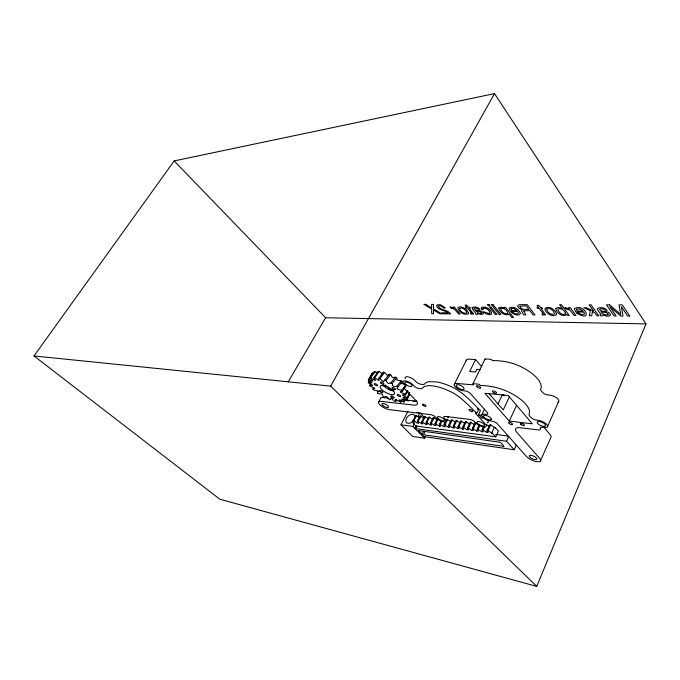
<?xml version="1.0" encoding="UTF-8"?>
<svg xmlns="http://www.w3.org/2000/svg" width="680" height="680" viewBox="0 0 680 680"><rect width="100%" height="100%" fill="white"/><g stroke="black" fill="none" stroke-linecap="round" stroke-linejoin="round"><path stroke-width="1.02" d="M388.17 398.08L383.103 397.536A7.421 2.609 28 0 0 380.69 398.14L378.522 402.399A7.438 2.584 28 0 0 386.087 408.756L389.257 409.624L430.635 414.647A3.885 1.385 26.9 0 1 435.557 417.129L436.568 418.192A5.873 2.108 26.6 0 0 440.436 420.818L441.363 421.217A5.873 2.108 26.6 0 0 445.757 421.778L446.088 421.541A5.873 2.108 26.6 0 0 445.366 419.288L444.354 418.217A3.953 1.428 26.5 0 1 445.306 416.432L469.761 419.399A4.072 1.496 25.8 0 1 474.921 421.991L475.923 423.096A6.162 2.278 25.6 0 0 479.918 425.825L482.8 426.827A6.162 2.278 25.6 0 0 485.673 426.844L486.285 426.275A6.162 2.278 25.6 0 0 485.486 424.286L475.346 413.066C477.853 414.519 479.519 405.943 478.014 409.479L477.402 408.799M378.216 390.618L377.442 392.938L378.488 393.661A9.529 3.408 28.4 0 0 381.2 393.754L382.534 394.485L382.933 396.406L384.106 397.035L386.206 396.406L387.634 397.664A9.562 3.417 27.8 0 0 388.858 399.271L390.048 399.755A9.495 3.383 28.2 0 0 390.771 398.709L391.841 398.667L392.76 399.576A9.614 3.442 27.7 0 0 394.663 401.276L395.769 401.557L395.318 399.636L396.032 399.653L400.724 402.262L401.523 400.154M393.933 389.462L393.626 389.325A1.955 0.714 27.9 0 1 392.079 388.05A1.955 0.714 27.9 0 1 392.776 387.498L393.048 387.549A1.955 0.714 27.9 0 1 395.488 389.147A1.955 0.714 27.9 0 1 393.933 389.462L393.822 389.411M547.502 426.734L558.85 400.996A6.655 2.754 23.4 0 0 558.127 399.245L557.532 398.607A6.655 2.754 23.4 0 0 549.695 395.105L547.876 394.944A4.446 1.861 23.6 0 1 542.274 392.19L541.059 390.694A4.454 1.861 23.6 0 1 540.634 389.173A28.509 12.044 24.5 0 0 540.549 383.562L539.427 381.352A28.509 12.044 24.5 0 0 523.217 367.863C514.004 362.856 503.565 360.545 493.111 360.596A1.097 0.476 25.2 0 1 491.716 359.916A1.097 0.476 25.3 0 0 490.646 359.286L485.512 358.947A1.088 0.468 25.4 0 0 485.188 359.533M380.553 398.574L380.69 398.14M395.769 401.557L396.5 399.381M377.442 392.938A9.503 3.383 28.1 0 1 378.225 391.663L377.085 390.753A9.562 3.442 28.5 0 1 373.711 389.938L372.895 389.181L373.464 387.634M536.715 586.398L646 323.901L494.521 93.602L174.165 160.922L34 355.963L219.861 499.222L536.715 586.398L330.616 386.113L34 355.963M372.895 389.181A9.495 3.383 28.2 0 1 374.076 388.646L374.858 388.484L373.94 387.668A9.614 3.476 28.5 0 1 370.217 386.214L369.707 385.492L370.353 383.953M400.724 402.262L400.444 401.676A9.537 3.4 27.9 0 0 399.168 400.044L399.891 399.849L403.818 401.99L404.694 399.933M403.818 401.99L405.339 399.755M481.678 366.69L475.583 359.558L468.945 359.168A6.392 2.694 25.9 0 0 466.522 359.839L454.248 384.438A6.468 2.558 26.2 0 0 455.2 386.665L455.838 387.302A6.468 2.558 26.2 0 0 459.433 389.589L460.462 390.014A6.468 2.558 26.2 0 0 463.352 390.728L465.001 390.881A4.301 1.683 26 0 1 470.466 393.592L487.254 412.454A4.233 1.615 25.5 0 1 485.996 414.375L484.356 414.188A6.307 2.38 25.4 0 0 483.854 418.225L484.695 418.803A6.307 2.38 25.4 0 0 487.594 420.257L492.099 421.2A4.199 1.573 25.2 0 1 495.346 422.314L495.958 422.679A4.199 1.573 25.2 0 1 497.412 423.861L526.447 456.475L529.185 458.702A8.271 2.941 24.3 0 0 540.2 461.354L550.97 437.3A8.177 3.111 23.9 0 0 550.213 434.75L544.212 427.626M422.739 436.398L514.216 449.769L515.746 446.403A1.989 1.454 -39.8 0 0 515.159 444.558M514.216 449.769L506.566 441.243L508.13 437.861A2.006 1.445 -40 0 0 507.28 435.956L495.754 434.418M509.26 421.107L484.916 393.286L508.147 395.445L532.355 423.844L509.26 421.107L516.638 405.186M419.968 417.877L415.786 415.335L413.1 420.589L414.222 422.73L412.734 422.705L415.811 425.96L495.754 436.815L498.414 431.111L495.354 427.728M494.351 427.278L489.863 424.532L487.16 430.245L491.665 432.99L494.351 427.278L495.227 427.644M509.447 396.746L503.268 409.921L489.005 393.55M483.531 426.76L482.179 429.599L486.667 432.327L488.01 429.488M488.146 430.372L490.841 424.651M479.052 425.187L477.25 428.952L481.721 431.673L483.956 426.964M483.157 429.726L484.5 426.878M498.006 403.954L502.452 394.545M481.695 414.978L484.423 409.275M483.14 416.304L482.112 418.464L478.558 414.528L480.437 410.618C471.317 401.863 462.901 391.714 450.789 386.486A26.648 10.166 26.5 0 0 437.044 381.964L428.961 381.675A26.648 10.166 26.5 0 0 424.422 384.081A4.072 1.564 27.3 0 1 422.986 384.464L421.149 384.293A4.063 1.556 27.3 0 1 416.024 381.735L413.567 379.38A6.043 2.304 27.5 0 0 407.286 376.745A6.043 2.304 27.5 0 0 405.288 378.675M473.322 428.442L476.017 422.815L475.065 422.697L472.37 428.315L476.816 431.026L477.708 429.148M478.21 429.08L480.012 425.306M474.648 424.787L470.237 422.093L467.542 427.686L471.962 430.38L473.756 426.649M369.707 385.492A9.511 3.392 28.3 0 1 372.495 385.62L372.079 384.812A9.664 3.519 28.5 0 1 368.365 382.823L368.942 380.698M469.837 424.175L465.452 421.506L462.757 427.065L467.16 429.743L468.945 426.028M468.486 427.813L471.18 422.212M465.086 423.572L460.717 420.911L458.022 426.445L462.4 429.114L464.193 425.425M463.692 427.184L466.387 421.617M458.94 426.564L461.635 421.03M459.688 422.475L456.025 420.333L453.331 425.833L457.691 428.485L459.476 424.813M472.914 383.885L485.044 359.133M455.022 421.889L451.375 419.755L448.681 425.229L453.024 427.873L453.917 426.046M454.24 425.952L456.935 420.444M451.087 421.804L446.777 419.186L444.083 424.626L448.409 427.261L449.302 425.442M449.59 425.349L452.285 419.866M475.583 359.558L469.659 371.543L475.541 371.96L476.841 369.333L480.233 369.563M441.329 420.427L439.526 424.039L443.836 426.649L445.171 423.938M444.983 424.745L447.678 419.296M437.708 418.055L435.022 423.445L439.305 426.054L440.198 424.252M440.419 424.15L441.762 421.438M404.447 401.803A9.571 3.425 27.8 0 0 401.888 399.415L402.424 399.041A9.775 3.562 27.6 0 0 406.266 400.596L409.564 394.247L408.765 393.55M437.495 420.087L433.236 417.503L430.55 422.866L434.817 425.459L435.71 423.666M435.897 423.563L438.141 419.067M433.05 419.526L428.817 416.95L426.122 422.288L430.372 424.864L431.264 423.087M431.426 422.977L434.112 417.613M407.957 411.289L400.996 424.796L412.615 436.466L424.541 438.226L425.442 436.415M409.564 394.247L406.266 400.596M427.805 418.353L424.43 416.406L421.745 421.719L425.969 424.286L426.861 422.51M426.989 422.399L429.675 417.061M425.025 431.511L423.325 435.132L421.906 434.248L423.555 431.553M424.286 418.421L420.087 415.871L417.401 421.149L421.608 423.708L422.501 421.949M422.594 421.829L425.28 416.517M400.996 424.796L412.921 426.428L414.315 423.691M418.03 416.381L419.892 412.734L424.906 417.936M418.251 421.26L420.937 415.973M416.789 426.062L414.995 428.536L416.381 425.791L414.995 428.536L506.566 441.243M454.248 384.438L454.444 384.038A6.468 2.558 26.2 0 1 456.85 383.452L473.612 384.888L473.067 384.268A1.105 0.442 25.8 0 1 473.373 383.716L478.185 384.124A1.113 0.451 25.6 0 1 479.596 384.82A1.113 0.451 25.6 0 0 481.006 385.517C492.949 385.738 504.704 389.155 514.87 395.428A28.866 11.432 24.9 0 1 528.938 408.995L529.558 411L529.15 414.392A4.505 1.768 24.1 0 0 529.61 415.871L530.859 417.341A4.497 1.768 24.1 0 0 536.52 420.155L538.347 420.359A6.732 2.618 23.9 0 1 547.562 425.782L547.63 426.292A6.732 2.618 23.9 0 1 546.703 427.354L542.308 427.252A4.454 1.708 23.8 0 0 540.294 427.686L540.294 428.596A4.42 1.7 24.1 0 1 540.303 429.497L540.09 429.7A4.42 1.7 24.1 0 1 538.305 429.913L518.976 427.601A10.752 4.037 24.4 0 0 515.593 428.918L515.457 429.624A10.752 4.037 24.4 0 0 516.783 432.293L539.759 458.481A8.271 2.941 24.3 0 1 540.566 460.963M413.1 420.589L413.942 420.699L416.619 415.438M368.212 382.219A9.537 3.417 28.4 0 1 371.662 383.078L372.002 382.704L371.152 382.109A9.724 3.553 28.4 0 1 368.356 380.111L372.291 372.98A9.554 3.51 28.4 0 1 373.923 373.583M386.104 385.475L385.152 387.251A8.015 2.933 28 0 0 393.83 391.008M385.339 384.854L384.149 386.41A8.015 2.933 28 0 1 382.815 384.94M416.508 426.148L414.995 428.536L416.364 425.96M368.356 380.111L372.291 372.98M330.616 386.113L494.521 93.602M409.13 394.273L406.887 398.149A9.818 3.596 27.7 0 1 403.3 397.239L402.917 397.596L403.758 398.191A9.622 3.451 27.7 0 1 406.546 400.188M414.995 428.536L416.5 425.901M288.209 381.913L325.593 317.755L646 323.901M409.827 392.411L406.887 398.149M368.577 379.67A9.579 3.451 28.5 0 1 372.368 381.2L372.852 380.791A9.775 3.587 28.4 0 1 370.209 378.344L374.221 371.815L374.892 371.62A9.614 3.553 28.5 0 1 377.578 373.091M370.209 378.344L374.892 371.62M408.094 391.076L405.577 394.885A9.851 3.621 27.8 0 1 402.611 394.714L402.985 395.53A9.681 3.494 27.6 0 1 406.776 397.553M407.66 390.354L405.093 394.153L405.577 394.885M370.796 378.123A9.63 3.485 28.5 0 1 374.552 380.179L375.504 380.103A9.818 3.621 28.2 0 1 373.796 377.723L378.123 371.399L379.091 371.45A9.664 3.596 28.4 0 1 382.296 373.873L382.475 374.008M373.796 377.723L374.688 377.74L379.091 371.45M404.753 387.957L402.45 391.102A9.851 3.638 27.9 0 1 401.132 391.646L400.291 391.816L401.217 392.64A9.732 3.536 27.6 0 1 405.093 394.153M405.815 384.676L401.625 390.32A9.784 3.57 27.7 0 0 398.063 389.478L396.865 388.552A9.851 3.638 28.1 0 0 397.783 387.192L402.22 381.523L400.214 380.579A9.784 3.655 27.7 0 0 398.14 380.545L396.772 379.661A9.8 3.689 28.1 0 0 396.695 377.817L394.749 377.188A9.809 3.68 27.8 0 0 393.372 377.714L391.892 377.017A9.767 3.663 28.3 0 0 390.575 374.697L388.883 374.45A9.826 3.697 27.9 0 0 388.339 375.488L386.877 374.977A9.715 3.629 28.4 0 0 384.498 372.504L383.341 372.198L378.769 378.326A9.843 3.629 28.1 0 0 379.27 380.298L378.037 380.128A9.681 3.528 28.5 0 0 374.688 377.74M378.769 378.326L379.907 378.573L384.498 372.504M379.907 378.573L380.358 378.955A9.732 3.562 28.4 0 1 382.483 381.072L383.902 381.591A9.851 3.638 28 0 1 384.659 380.111L389.325 374.187M401.175 380.766L396.712 386.435L393.652 386.359L392.42 385.5A9.826 3.621 28.2 0 0 392.071 383.571L396.695 377.808M392.071 383.571L390.159 383.001A9.851 3.629 27.8 0 0 388.943 383.622L387.464 382.967A9.792 3.604 28.3 0 0 385.892 380.596L390.575 374.697M390.847 382.908L395.488 377.145M447.754 417.741L448.086 417.495A5.865 2.133 26.6 0 0 448.129 416.296M487.798 422.543L488.283 422.042A6.154 2.295 25.5 0 0 487.492 420.045M417.07 401.149L406.453 400.07M390.201 398.301L392.224 398.523M406.708 400.622L408.825 400.851M413.049 401.319L415.157 401.548M478.448 414.995L481.321 415.327M416.899 412.369L418.897 412.615M421.608 423.708L422.841 423.87L421.745 421.719M425.969 424.286L427.21 424.447L426.122 422.288M430.372 424.864L431.63 425.034L430.55 422.866M434.817 425.459L436.084 425.62L435.022 423.445M439.305 426.054L440.581 426.224L439.526 424.039M443.836 426.649L445.128 426.819L444.083 424.626M448.409 427.261L449.71 427.431L448.681 425.229M453.024 427.873L454.342 428.043L453.331 425.833M457.691 428.485L459.017 428.663L458.022 426.445M462.4 429.114L463.743 429.293L462.757 427.065M467.16 429.743L468.512 429.921L467.542 427.686M471.962 430.38L473.331 430.559L472.37 428.315M476.816 431.026L478.202 431.205L477.25 428.952M481.721 431.673L483.114 431.859L482.179 429.599M486.667 432.327L488.079 432.514L487.16 430.245M423.411 434.732L502.579 446.156C506.94 449.233 499.8 440.444 498.942 442.136L418.234 430.474L422.254 434.146M491.665 432.99L492.55 433.355M393.354 390.567L389.368 389.274L387.974 386.928M384.659 380.111L385.892 380.596M503.2 394.935L504.688 395.709A1.071 0.433 24.9 0 0 503.667 395.658M492.26 433.194L495.754 436.815M494.946 427.482L495.55 427.907M396.712 386.435L397.783 387.192M413.942 420.699L417.291 423.138L418.506 423.3L417.401 421.149M486.548 424.558L489.353 426.64M401.625 390.32L402.45 391.102M412.921 426.428L424.541 438.226M174.165 160.922L325.593 317.755M374.221 371.815L374.791 372.487M378.123 371.399L378.377 371.986M476.595 412.955C467.933 405.084 460.029 395.471 448.647 390.771A26.698 10.064 26.5 0 0 429.165 385.679L426.81 385.883A26.698 10.064 26.5 0 0 422.28 388.238A4.08 1.547 27.3 0 1 420.852 388.611L419.007 388.433A4.072 1.538 27.4 0 1 413.882 385.866L412.802 384.719A6.06 2.278 27.6 0 0 405.135 380.868A6.06 2.278 27.6 0 0 403.988 383.92L405.212 385.203A3.995 1.496 27.7 0 1 405.118 387.192A3.987 1.488 27.6 0 0 405.034 389.164L415.803 400.444A9.758 3.544 27.5 0 1 413.856 405.084L381.063 401.37A7.438 2.584 28 0 0 378.658 401.957M371.535 375.377L371.603 375.98M413.865 420.197A5.431 3.536 -44.3 0 1 406.368 422.399A5.431 3.536 -44.3 0 1 409.76 414.936A5.431 3.536 -44.3 0 1 414.936 417.834M487.671 422.628A6.154 2.295 25.5 0 1 487.135 422.781M402.22 381.523A9.826 3.697 28 0 1 401.072 382.747L402.169 383.699A9.75 3.621 27.6 0 1 404.727 384.285M383.265 373.192A9.818 3.697 28 0 1 383.341 372.198M466.276 360.757A6.392 2.694 25.9 0 1 466.31 360.264M558.713 401.464A6.655 2.754 23.4 0 1 557.898 402.126M574.438 308.933L575.764 312.043L583.933 312.12L584.494 314.032L581.952 314.67L578.493 313.098L576.665 313.08C592.858 323.247 585.922 303.526 574.744 308.363L574.438 308.933M483.012 308.516L483.276 309.621L481.763 309.613L481.296 307.581C485.231 305.635 492.099 309.655 491.572 314.067L489.71 314.611L487.313 314.211A4.054 1.921 25.5 0 1 485.002 313.063L483.556 311.831L489.319 313.539A2.44 1.156 25.5 0 0 490.034 312.868C489.209 310.216 486.327 307.692 483.395 308.193L483.012 308.516M436.552 305.464C437.606 310.615 444.762 309.85 448.086 312.808L441.881 312.732L442.799 313.811L450.611 313.913C447.687 309.672 441.388 310.641 438.43 306.705L438.796 305.796L440.317 305.736L443.862 307.947L445.323 307.955L440.963 304.954L437.81 304.657L436.552 305.464M459.587 308.457C459.994 314.16 472.319 315.358 463.607 308.762A2.635 1.232 26.4 0 0 461.61 307.972L459.587 308.457M565.531 313.208L565.199 314.151C562.071 315.308 558.399 312.418 557.889 309.366L558.034 309.017C560.975 307.547 564.638 310.344 565.531 313.208M468.562 312.902L468.282 313.846C464.287 315.571 458.43 311.958 457.895 307.776L459.263 306.935L460.998 306.952A4.76 2.218 26.4 0 1 463.964 307.955L466.675 309.952L468.562 312.902M472.09 307.725C472.736 310.556 476.221 312.868 475.873 314.262L477.606 314.296L477.538 313.327L480.683 314.44L483.369 313.964L483.267 312.902L481.517 311.227L475.108 309.859L473.883 308.635L474.521 308.074L476.519 308.142L478.55 309.366L479.995 309.375C478.193 307.224 474.869 306.399 472.302 307.453L472.09 307.725M610.504 314.764C609.365 317.577 604.987 315.656 602.965 314.789L602.803 315.877L600.593 315.843L599.904 314.857L600.899 314.449L597.694 309.842L597.448 308.474C600.414 306.85 604.979 307.564 607.121 310.344L605.285 310.326L602.998 308.941L600.465 308.865L599.513 309.493C601.707 313.14 609.059 309.689 610.504 314.764M491.283 419.084L491.24 419.33A4.208 1.59 25.4 0 1 486.217 418.769L485.596 418.412A4.208 1.59 25.4 0 1 483.752 415.616A4.208 1.59 25.4 0 1 487.985 416.118A4.208 1.59 25.4 0 1 491.283 419.084M498.797 308.065C499.264 312.162 504.543 315.758 508.606 314.525L509.022 313.837L511.929 317.551L513.562 317.577L505.563 307.36L503.982 307.351L504.747 308.329L500.812 307.122L498.797 308.065M592.458 311.738L591.719 315.69L589.288 315.664L590.385 310.76L583.933 307.751L586.373 307.76L593.674 311.185L589.194 304.793L591.056 304.801L598.723 315.784L596.87 315.758L594.788 312.783L592.458 311.738M546.686 309.043L546.584 309.502C547.51 312.46 551.25 315.477 554.379 313.947L553.775 311.567L551.42 309.383A2.916 1.445 23.2 0 0 549.177 308.524L546.686 309.043M481.585 312.894L480.59 313.523L478.788 313.216L475.439 310.658L479.808 311.423L481.585 312.894M511.088 308.779L511.538 310.462L517.004 310.505L513.731 308.448L511.088 308.779M519.953 306.272C520.455 310.173 526.21 309.349 528.895 309.383L526.192 305.839L519.953 306.272M556.597 313.897C553.222 320.501 538.118 307.19 548.624 307.411A5.27 2.601 23.2 0 1 551.981 308.507L554.863 310.683L556.597 313.897M555.849 308.389C555.789 312.859 563.312 317.764 566.771 314.398L567.494 315.384L569.168 315.409L561.374 304.683L559.597 304.683L562.437 308.575L558.373 307.411L555.849 308.389M520.438 313.514C518.781 316.778 513.562 314.262 511.513 312.4L513.128 312.418C514.369 314.168 520.353 314.984 517.82 311.5L510.62 311.431L509.192 309.111L509.346 307.972C513.4 305.702 519.282 309.306 520.438 313.514M523.719 310.896L525.827 314.857L523.558 314.832L521.526 310.998L522.155 309.85L519.112 308.219L517.828 306.57L517.854 305.354L519.358 304.7L527.162 304.631L535.024 314.976L533.137 314.95L529.779 310.548L523.719 310.896M545.538 425.51L545.453 425.808A4.488 1.742 23.9 0 1 539.861 425.144L539.215 424.762A4.488 1.742 23.9 0 1 537.489 421.838A4.488 1.742 23.9 0 1 542.189 422.399A4.488 1.742 23.9 0 1 545.538 425.51M576.623 309.221L576.929 311.006L583.134 311.058L579.666 308.873L576.623 309.221M473.425 313.888L471.096 314.168L470.331 313.242L471.401 313.2L471.317 312.715L467.534 308.1L466.098 308.091L465.298 307.113L466.735 307.122L465.103 305.133L466.633 305.133L468.265 307.13L469.489 307.139L470.288 308.116L469.064 308.108L473.425 313.888M608.243 314.304L606.815 315.019L604.588 314.661L602.225 313.438L600.976 311.78L606.356 312.647L608.243 314.304M500.863 308.507L500.659 308.881C501.262 311.712 504.654 314.517 507.629 313.539L507.866 313.191C507.305 310.369 503.829 307.436 500.863 308.507M476.723 386.019L476.654 386.129A2.21 0.892 25.6 0 0 479.102 388.152L479.442 388.238A2.21 0.892 25.6 0 0 480.7 387.796A2.21 0.892 25.6 0 0 479.289 386.359L478.592 386.045A2.21 0.892 25.6 0 0 477.3 385.798L476.723 386.019M545.385 314.772L542.657 315.07L541.9 314.075L543.141 314.032L543.116 313.505L539.393 308.55L537.744 308.541L536.953 307.496L538.611 307.504L537.005 305.363L538.773 305.371L540.379 307.513L541.79 307.522L542.572 308.575L541.161 308.567L545.385 314.772M512.397 424.439L512.252 424.524A2.15 0.816 24.8 0 1 511.215 424.515L510.195 424.167A2.15 0.816 24.8 0 1 508.674 423.019L508.581 422.841A2.15 0.816 24.8 0 1 508.997 422.272L509.235 422.254A2.15 0.816 24.8 0 1 511.785 423.224L512.031 423.427A2.15 0.816 24.8 0 1 512.397 424.439M381.284 385.662L380.74 385.9A8.024 2.907 28.1 0 0 383.103 390.771L385.195 392.19A8.024 2.907 28.1 0 0 388.705 393.865L389.844 394.238A8.024 2.907 28.1 0 0 392.776 394.663L394.051 394.341A8.024 2.907 28.1 0 0 391.774 389.47L389.649 388.025A8.024 2.907 28.1 0 0 386.087 386.333L384.931 385.959A8.024 2.907 28.1 0 0 381.999 385.551L381.284 385.662M477.708 421.473L477.351 421.575A4.114 1.522 25.6 0 0 480.828 425.391L481.474 425.62A4.114 1.522 25.6 0 0 483.871 424.074A4.114 1.522 25.6 0 0 477.708 421.473M451.248 308.125L449.998 306.909L453.96 308.261L452.948 307.046L454.342 307.054L460.147 314.032L458.677 314.015L454.614 309.315L451.248 308.125M566.159 308.865L564.867 307.504L569.525 309.017L568.548 307.666L570.308 307.675L575.935 315.495L574.09 315.469L570.112 310.207L566.159 308.865M425.731 304.368L423.903 304.368L431.63 308.95L431.715 313.675L433.619 313.701L433.415 309.91L439.866 313.777L441.745 313.803L433.551 308.966L433.491 304.385L431.545 304.385L431.69 307.981L425.731 304.368M488.979 304.529L487.364 304.529L488.478 305.923L490.093 305.932L488.979 304.529M492.966 304.547L491.368 304.538L499.298 314.525L500.896 314.551L492.966 304.547M609.594 304.844L606.475 304.835L614.082 315.971L616.173 315.996L609.722 306.603L620.781 316.055L622.982 316.081L621.358 306.654L627.665 316.14L629.816 316.175L622.268 304.878L619.029 304.87L620.696 314.356L609.594 304.844M491.173 307.284L489.558 307.275L495.304 314.475L496.91 314.5L491.173 307.284M494.156 392.964L493.485 392.598A2.236 0.901 25.2 0 1 493.195 390.864A2.236 0.901 25.2 0 1 496.468 392.632A2.236 0.901 25.2 0 1 494.156 392.964M521.084 424.643L520.837 424.439A2.184 0.833 24.5 0 1 521.381 423.283A2.184 0.833 24.5 0 1 524.28 424.847L524.373 425.034A2.184 0.833 24.5 0 1 523.387 425.603A2.184 0.833 24.5 0 1 521.084 424.643M457.258 387.234L456.833 386.809A4.318 1.7 26.2 0 1 457.946 384.676A4.318 1.7 26.2 0 1 463.42 387.396L463.743 387.812A4.318 1.7 26.2 0 1 462.289 389.521A4.318 1.7 26.2 0 1 457.258 387.234M438.404 418.736A3.919 1.402 26.6 0 0 444.371 420.605A3.919 1.402 26.6 0 0 440.07 416.865A3.919 1.402 26.6 0 0 438.404 418.736M405.85 384.438A4.037 1.522 27.6 0 0 411.918 386.24A4.037 1.522 27.6 0 0 407.363 382.253A4.037 1.522 27.6 0 0 405.85 384.438M382.933 405.56A3.715 1.292 28 0 0 388.442 407.295A3.715 1.292 28 0 0 384.175 403.682A3.715 1.292 28 0 0 382.933 405.56M423.053 405.322A1.972 0.714 27.1 0 0 426.037 406.232A1.972 0.714 27.1 0 0 423.835 404.328A1.972 0.714 27.1 0 0 423.053 405.322M469.481 410.533A2.083 0.79 25.9 0 0 472.702 411.502A2.083 0.79 25.9 0 0 470.466 409.513A2.083 0.79 25.9 0 0 469.481 410.533M374.74 384.736A1.929 0.697 28.4 0 0 377.621 385.671A1.929 0.697 28.4 0 0 375.479 383.758A1.929 0.697 28.4 0 0 374.74 384.736M380.936 383.146A1.955 0.714 28.2 0 0 383.86 384.089A1.955 0.714 28.2 0 0 381.701 382.16A1.955 0.714 28.2 0 0 380.936 383.146M397.681 395.556A1.938 0.705 27.8 0 0 400.613 396.508A1.938 0.705 27.8 0 0 398.497 394.613A1.938 0.705 27.8 0 0 397.681 395.556M391.323 396.975A1.921 0.689 27.9 0 0 394.213 397.927A1.921 0.689 27.9 0 0 392.105 396.049A1.921 0.689 27.9 0 0 391.323 396.975M379.975 391.612A1.912 0.689 28.2 0 0 382.84 392.555A1.912 0.689 28.2 0 0 380.724 390.668A1.912 0.689 28.2 0 0 379.975 391.612M530.562 457.708A4.131 1.47 24.3 0 0 536.809 459.212A4.131 1.47 24.3 0 0 531.819 455.481A4.131 1.47 24.3 0 0 530.562 457.708"/></g></svg>
